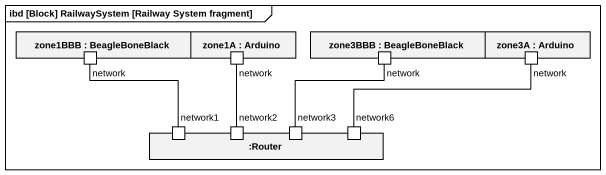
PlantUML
@startuml
mainframe ibd [Block] RailwaySystem [Railway System fragment]
rectangle "zone1BBB : BeagleBoneBlack" as zone1BBB {
  port "network" as network_
}
rectangle "zone1A : Arduino" as zone1A {
  port "network" as network__2
}
rectangle "zone3BBB : BeagleBoneBlack" as zone3BBB {
  port "network" as network__3
}
rectangle "zone3A : Arduino" as zone3A {
  port "network" as network__4
}
rectangle ":Router" as Router {
  port network1
  port network2
  port network3
  port network6
}
network_ -- network1
network__2 -- network2
network__3 -- network3
network__4 -left- network6
@enduml
